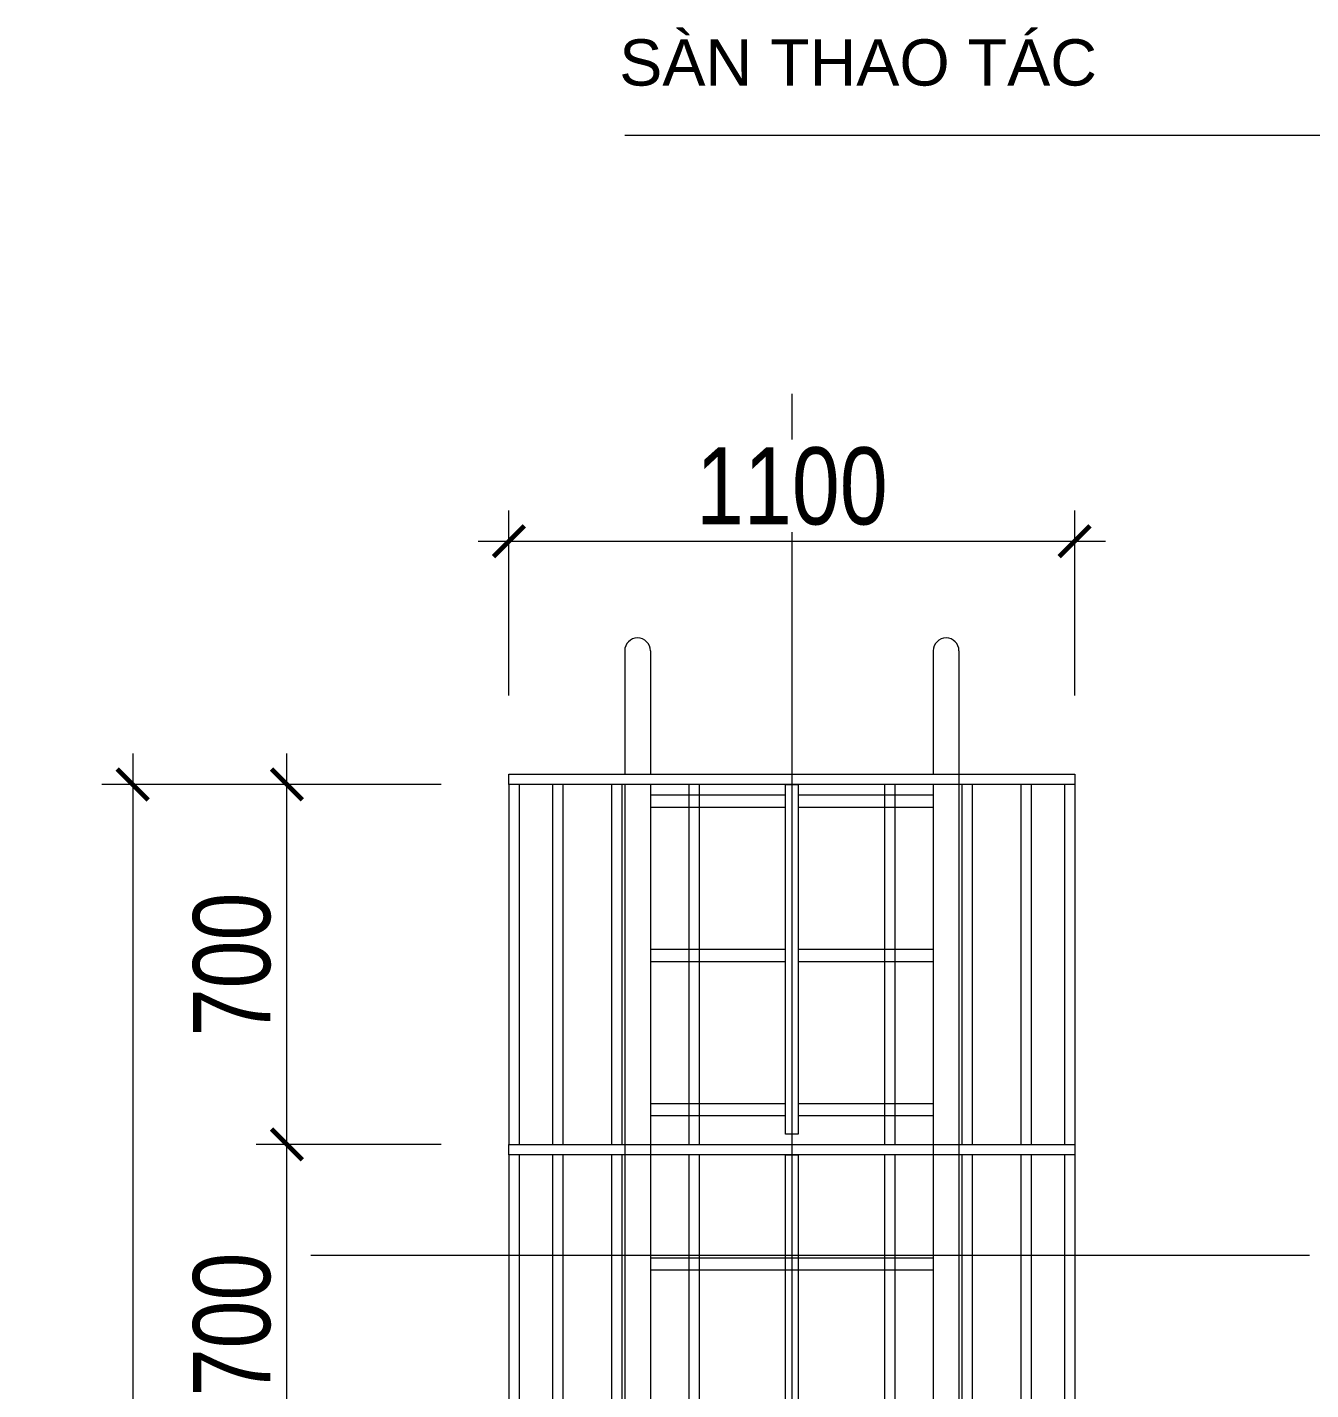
# Model space of a CAD drawing. Header units: millimetres. Extents: x -547695 to 905972, y -1055718 to 167349.
# Drawn here: x -493463 to -488472, y -968577 to -963279 of the extents above; entities that cross this region are included whole.
import ezdxf

# ---------------------------------------------------------------- set-up
doc = ezdxf.new("R2010")
doc.units = ezdxf.units.MM
doc.linetypes.add('HIDDEN', pattern=[9.524999999999999, 6.35, -3.175])
doc.layers.get('DEFPOINTS').update_dxf_attribs({"color": 1, "lineweight": 25})
for name, color, linetype, lineweight in [('A-DIMS', 8, 'Continuous', 9), ('A-EQPM', 127, 'Continuous', 9), ('A-TEXT', 255, 'Continuous', 25), ('CellPin- Chi Thang sat len mai$0$CellPin- Chi Thang sat len mai$0$ELE-7', 7, 'Continuous', 9)]:
    doc.layers.add(name, color=color, linetype=linetype, lineweight=lineweight)
doc.styles.add('CellPin- Chi Thang sat len mai$0$CellPin- Chi Thang sat len mai$0$ARIAL', font='arial.ttf')
doc.styles.add('VTK_Arial', font='arial.ttf', dxfattribs={"width": 0.8})
doc.dimstyles.new('A-2.5-DIM120 x 2', dxfattribs={"dimscale": 120, "dimtxt": 2.5, "dimasz": 1, "dimexe": 1, "dimexo": 0, "dimgap": 0.5, "dimtad": 1, "dimdec": 0, "dimlfac": 0.5, "dimzin": 12, "dimdsep": 46, "dimtxsty": 'VTK_Arial', "dimblk": 'ARCHTICK', "dimcen": 0, "dimdle": 1, "dimclrd": 256, "dimclre": 256, "dimclrt": 7, "dimadec": 1, "dimazin": 3, "dimtfac": 1, "dimtdec": 0, "dimtmove": 0, "dimatfit": 2, "dimfxl": 5, "dimfxlon": 1, "dimtfill": 1, "dimtolj": 1, "dimtzin": 0, "dimlwd": -1, "dimlwe": -1, "dimarcsym": 0})

# ---------------------------------------------------------------- blocks, each defined once
blk = doc.blocks.new('CellPin- Chi Thang sat len mai$0$CellPin- Chi Thang sat len mai$0$ádasdasvcvbb')
for points in [[(-660.6904195211827, 19.999999999999773), (439.30958047882854, 19.999999999973852), (439.30958047882854, 2.2737367544323206e-13), (-660.6904195211827, 2.6147972675971687e-11)], [(-660.690419521185, -679.9999999964994), (439.3095804788295, -679.9999999965262), (439.3095804788295, -699.9999999964989), (-660.690419521185, -699.9999999964721)]]:
    blk.add_wipeout(points).dxf.layer = 'A-EQPM'
at = {"layer": 'A-EQPM'}
for p, q in [((-660.6904195211846, 2.637534635141492e-11, 0.0001570158379706754), (-660.6904195211846, -679.9999999964812, 0.0001570158379706754)), ((-640.6904195211846, 2.637534635141492e-11, 0.0001570158379706754), (-640.6904195211846, -679.9999999964812, 0.0001570158379706754)), ((-576.1234782595902, 0), (-576.1234782595902, -679.9999999965075)), ((-556.1234782595902, 0), (-556.1234782595902, -679.9999999965075)), ((-461.26481231667, 0), (-461.26481231667, -679.9999999965075)), ((-441.26481231667, 0), (-441.26481231667, -679.9999999965075)), ((-310.9300088258233, 0), (-310.9300088258233, -679.9999999965075)), ((-290.9300088258233, 0), (-290.9300088258233, -679.9999999965075)), ((69.54916978345773, 0), (69.54916978345773, -679.9999999965075)), ((89.54916978345773, 0), (89.54916978345773, -679.9999999965075)), ((219.8839732743045, 0), (219.8839732743045, -679.9999999965075)), ((239.8839732743045, 0), (239.8839732743045, -679.9999999965075)), ((334.7426392172247, 0), (334.7426392172247, -679.9999999965075)), ((354.7426392172247, 0), (354.7426392172247, -679.9999999965075)), ((419.3095804788172, 0, 0.0001570158379706754), (419.3095804788172, -679.9999999965075, 0.0001570158379706754)), ((439.3095804788172, 0, 0.0001570158379706754), (439.3095804788172, -679.9999999965075, 0.0001570158379706754))]:
    blk.add_line(p, q, dxfattribs=at)
for points in [[(-660.6904195211846, 20.00000000002638), (439.3095804788172, 20), (439.3095804788172, 0), (-660.6904195211846, 2.637534635141492e-11)], [(-660.6904195211846, -679.9999999964812), (439.3095804788172, -679.9999999965075), (439.3095804788172, -699.9999999965075), (-660.6904195211846, -699.9999999964812)]]:
    blk.add_lwpolyline(points, close=True, dxfattribs=at)
blk.add_wipeout([(-123.19041952118278, -5.820766091346741e-11), (-98.19041952118278, -5.820766091346741e-11), (-98.19041952118278, -679.9999999965075), (-123.19041952118278, -679.9999999965075)]).dxf.layer = 'A-EQPM'
blk.add_lwpolyline([(-123.1904195211828, -1.164153218269348e-10), (-98.19041952118278, -1.164153218269348e-10), (-98.19041952118278, -679.9999999965075), (-123.1904195211828, -679.9999999965075)], close=True, dxfattribs=at)
blk = doc.blocks.new('T111')
at = {"layer": 'A-EQPM'}
for p, q in [((-275.0000000259024, -5329.922789347824, -0.0002263605219943177), (274.9999999740976, -5329.922789347824, -0.0002263605219943177)), ((-275.0000000259024, -5353.672789347824, -0.0002263605219943177), (274.9999999740976, -5353.672789347824, -0.0002263605219943177)), ((-275.0000000259024, -5629.922789347824, -0.0002263605219943177), (274.9999999740976, -5629.922789347824, -0.0002263605219943177)), ((-275.0000000259024, -5653.672789347824, -0.0002263605219943177), (274.9999999740976, -5653.672789347824, -0.0002263605219943177)), ((-275.0000000259024, -5929.922789347824, -0.0002263605219943177), (274.9999999740976, -5929.922789347824, -0.0002263605219943177)), ((-275.0000000259024, -5953.672789347824, -0.0002263605219943177), (274.9999999740976, -5953.672789347824, -0.0002263605219943177))]:
    blk.add_line(p, q, dxfattribs=at)
for centre in [(-300.0000121994526, -5049.889477643068, -0.0002263605219943177), (299.9999878005474, -5049.889477643068, -0.0002263605219943177)]:
    blk.add_arc(centre, 25, 0, 180, dxfattribs=at)
at = {"layer": 'CellPin- Chi Thang sat len mai$0$CellPin- Chi Thang sat len mai$0$ELE-7'}
blk.add_blockref('CellPin- Chi Thang sat len mai$0$CellPin- Chi Thang sat len mai$0$ádasdasvcvbb', (110.6904195211246, -6029.797789367381, -0.0004298289433095626), dxfattribs=at)
at = {"layer": 'A-EQPM'}
for p, q in [((-325.0000013113604, -5049.866145155276, -0.0002263605219943177), (-324.9999998593703, -13029.79783451837, -0.0002263605219943177)), ((-275.0000121994526, -5049.889477643068, -0.0002263605219943177), (-274.9999998593703, -13029.79783428181, -0.0002263605219943177)), ((274.9999981847941, -5049.866691488656, -0.0002263605219943177), (275.0000001220033, -13029.79783167131, -0.0002263605219943177)), ((-275.0000000259024, -6229.922789347824, -0.0002263605219943177), (274.9999999740976, -6229.922789347824, -0.0002263605219943177)), ((-275.0000000259024, -6253.672789347824, -0.0002263605219943177), (274.9999999740976, -6253.672789347824, -0.0002263605219943177))]:
    blk.add_line(p, q, dxfattribs=at)
at = {"layer": 'A-EQPM', "linetype": 'HIDDEN', "ltscale": 0.2, "elevation": -0.0002263605219943177}
blk.add_lwpolyline([(-935.3576162248501, -6224.889477643068), (1006.730120970344, -6224.889477643068)], dxfattribs=at)
blk.add_wipeout([(-549.9999999998254, -5289.889477014344), (550.0000000001746, -5289.889477014344), (550.0000000001746, -5309.8894770142015), (-549.9999999998254, -5309.8894770142015)]).translate(0, 0, -2.80380625486028).dxf.layer = 'A-EQPM'
at = {"layer": 'A-EQPM'}
for p, q in [((325.0000115986913, -5049.866691488656, -0.0002263605219943177), (325.0000135359005, -13029.79783167131, -0.0002263605219943177)), ((-550.0000000000582, -5309.889477014425, -0.0002263605219943177), (-550.0000000000582, -6009.797789367381, -0.0002263605219943177)), ((-530.0000000000582, -5309.889477014425, -0.0002263605219943177), (-530.0000000000582, -6009.797789367381, -0.0002263605219943177)), ((-465.4330587385339, -5309.889477014425, -0.0002263605219943177), (-465.4330587385339, -6009.797789367381, -0.0002263605219943177)), ((-445.4330587385339, -5309.889477014425, -0.0002263605219943177), (-445.4330587385339, -6009.797789367381, -0.0002263605219943177)), ((-350.574392795621, -5309.889477014425, -0.0002263605219943177), (-350.574392795621, -6009.797789367381, -0.0002263605219943177)), ((-330.574392795621, -5309.889477014425, -0.0002263605219943177), (-330.574392795621, -6009.797789367381, -0.0002263605219943177)), ((-200.2395893047214, -5309.889477014425, -0.0002263605219943177), (-200.2395893047214, -6009.797789367381, -0.0002263605219943177)), ((-180.2395893047214, -5309.889477014425, -0.0002263605219943177), (-180.2395893047214, -6009.797789367381, -0.0002263605219943177)), ((180.239589304605, -5309.889477014425, -0.0002263605219943177), (180.239589304605, -6009.797789367381, -0.0002263605219943177)), ((200.239589304605, -5309.889477014425, -0.0002263605219943177), (200.239589304605, -6009.797789367381, -0.0002263605219943177)), ((330.5743927955045, -5309.889477014425, -0.0002263605219943177), (330.5743927955045, -6009.797789367381, -0.0002263605219943177)), ((350.5743927955045, -5309.889477014425, -0.0002263605219943177), (350.5743927955045, -6009.797789367381, -0.0002263605219943177)), ((445.4330587384175, -5309.889477014425, -0.0002263605219943177), (445.4330587384175, -6009.797789367381, -0.0002263605219943177)), ((465.4330587384175, -5309.889477014425, -0.0002263605219943177), (465.4330587384175, -6009.797789367381, -0.0002263605219943177)), ((529.9999999999418, -5309.889477014425, -0.0002263605219943177), (529.9999999999418, -6009.797789367381, -0.0002263605219943177)), ((549.9999999999418, -5309.889477014425, -0.0002263605219943177), (549.9999999999418, -6009.797789367381, -0.0002263605219943177))]:
    blk.add_line(p, q, dxfattribs=at)
at = {"layer": 'A-EQPM', "elevation": -0.0002263605219943177}
blk.add_lwpolyline([(-550.0000000000582, -5289.889477014425), (549.9999999999418, -5289.889477014425), (549.9999999999418, -5309.889477014425), (-550.0000000000582, -5309.889477014425)], close=True, dxfattribs=at)
blk.add_wipeout([(-12.500000000058208, -5309.88947701431), (12.50000000001404, -5309.88947701431), (12.50000000001404, -5989.889477010584), (-12.500000000058208, -5989.889477010584)]).translate(0, 0, -2.80380625486028).dxf.layer = 'A-EQPM'
at = {"layer": 'A-EQPM', "linetype": 'HIDDEN', "ltscale": 0.2, "elevation": -0.0002263605219943177}
blk.add_lwpolyline([(1.746229827404022e-10, -4550.08166530903), (2.328306436538696e-10, -13179.7946725135)], dxfattribs=at)
at = {"layer": 'A-EQPM', "elevation": -0.0002263605219943177}
blk.add_lwpolyline([(-12.50000000005821, -5309.889477014425), (12.49999999994179, -5309.889477014425), (12.49999999994179, -5989.8894770107), (-12.50000000005821, -5989.8894770107)], close=True, dxfattribs=at)
blk = doc.blocks.new('_ARCHTICK')
at = {"color": 0, "linetype": 'ByBlock', "const_width": 0.15}
blk.add_lwpolyline([(-0.5, -0.5), (0.5, 0.5)], dxfattribs=at)
blk = doc.blocks.new('*D1131')
at = {"layer": 'A-DIMS', "transparency": 16777216}
for p, q in [((-492453.2284063587, -969143.7883613249), (-492453.2284063587, -967503.7883613305)), ((-491853.2284063587, -967623.7883613305), (-492573.2284063587, -967623.7883613305)), ((-491853.2284063587, -969023.7883613249), (-492573.2284063587, -969023.7883613249))]:
    blk.add_line(p, q, dxfattribs=at)
at = {"layer": 'DEFPOINTS', "color": 0, "transparency": 16777216}
for p in [(-492453.2284063587, -967623.7883613305), (-491589.7588985501, -967623.7883613305), (-491589.7588985498, -969023.7883613249)]:
    blk.add_point(p, dxfattribs=at)
at = {"layer": 'A-DIMS', "transparency": 16777216, "xscale": 120, "yscale": 120, "zscale": 120}
for p, rotation in [((-492453.2284063587, -967623.7883613305), 90), ((-492453.2284063587, -969023.7883613249), 270)]:
    blk.add_blockref('_ARCHTICK', p, dxfattribs=dict(at, rotation=rotation))
at = {"layer": 'A-DIMS', "color": 7, "transparency": 16777216, "insert": (-492666.4003026752, -968323.7883613277), "char_height": 300, "attachment_point": 5, "rotation": 90, "style": 'VTK_Arial', "bg_fill": 3, "box_fill_scale": 1.1, "bg_fill_color": 257, "bg_fill_transparency": 0}
blk.add_mtext('\\A1;700', dxfattribs=at)
blk = doc.blocks.new('*D1132')
at = {"layer": 'A-DIMS', "transparency": 16777216}
for p, q in [((-492453.2284063587, -967743.7883613305), (-492453.2284063587, -966103.7883613361)), ((-491853.2284063587, -966223.7883613361), (-492573.2284063587, -966223.7883613361)), ((-491853.2284063587, -967623.7883613305), (-492573.2284063587, -967623.7883613305))]:
    blk.add_line(p, q, dxfattribs=at)
at = {"layer": 'DEFPOINTS', "color": 0, "transparency": 16777216}
for p in [(-492453.2284063587, -966223.7883613361), (-491589.7588985501, -966223.7883613361), (-491589.7588985498, -967623.7883613305)]:
    blk.add_point(p, dxfattribs=at)
at = {"layer": 'A-DIMS', "transparency": 16777216, "xscale": 120, "yscale": 120, "zscale": 120}
for p, rotation in [((-492453.2284063587, -966223.7883613361), 90), ((-492453.2284063587, -967623.7883613305), 270)]:
    blk.add_blockref('_ARCHTICK', p, dxfattribs=dict(at, rotation=rotation))
at = {"layer": 'A-DIMS', "color": 7, "transparency": 16777216, "insert": (-492666.4003026752, -966923.7883613333), "char_height": 300, "attachment_point": 5, "rotation": 90, "style": 'VTK_Arial', "bg_fill": 3, "box_fill_scale": 1.1, "bg_fill_color": 257, "bg_fill_transparency": 0}
blk.add_mtext('\\A1;700', dxfattribs=at)
blk = doc.blocks.new('*D1133')
at = {"layer": 'A-DIMS', "transparency": 16777216}
for p, q in [((-493053.2284063587, -966103.7883613361), (-493053.2284063587, -977543.7883612914)), ((-492453.2284063587, -966223.7883613361), (-493173.2284063587, -966223.7883613361)), ((-492453.2284063587, -977423.7883612914), (-493173.2284063587, -977423.7883612914))]:
    blk.add_line(p, q, dxfattribs=at)
at = {"layer": 'DEFPOINTS', "color": 0, "transparency": 16777216}
for p in [(-491589.7588985501, -966223.7883613361), (-493053.2284063587, -977423.7883612914), (-491589.7588985498, -977423.7883612914)]:
    blk.add_point(p, dxfattribs=at)
at = {"layer": 'A-DIMS', "transparency": 16777216, "xscale": 120, "yscale": 120, "zscale": 120}
for p, rotation in [((-493053.2284063587, -966223.7883613361), 90), ((-493053.2284063587, -977423.7883612914), 270)]:
    blk.add_blockref('_ARCHTICK', p, dxfattribs=dict(at, rotation=rotation))
at = {"layer": 'A-DIMS', "color": 7, "transparency": 16777216, "insert": (-493266.4003026752, -971823.7883613138), "char_height": 300, "attachment_point": 5, "rotation": 90, "style": 'VTK_Arial', "bg_fill": 3, "box_fill_scale": 1.1, "bg_fill_color": 257, "bg_fill_transparency": 0}
blk.add_mtext('\\A1;5600', dxfattribs=at)
blk = doc.blocks.new('*D1134')
at = {"layer": 'A-DIMS', "transparency": 16777216}
for p, q in [((-491589.7588985499, -965877.9235864067), (-491589.7588985499, -965157.9235864067)), ((-489389.7588985494, -965877.9235864067), (-489389.7588985494, -965157.9235864067)), ((-491709.7588985499, -965277.9235864067), (-489269.7588985494, -965277.9235864067))]:
    blk.add_line(p, q, dxfattribs=at)
at = {"layer": 'DEFPOINTS', "color": 0, "transparency": 16777216}
for p in [(-489389.7588985494, -965277.9235864067), (-491589.7588985499, -966183.9717366344), (-489389.7588985494, -966183.9717366344)]:
    blk.add_point(p, dxfattribs=at)
at = {"layer": 'A-DIMS', "transparency": 16777216, "xscale": 120, "yscale": 120, "zscale": 120, "rotation": 180}
blk.add_blockref('_ARCHTICK', (-491589.7588985499, -965277.9235864067), dxfattribs=at)
at = {"layer": 'A-DIMS', "transparency": 16777216, "xscale": 120, "yscale": 120, "zscale": 120}
blk.add_blockref('_ARCHTICK', (-489389.7588985494, -965277.9235864067), dxfattribs=at)
at = {"layer": 'A-DIMS', "color": 7, "transparency": 16777216, "insert": (-490489.7588985497, -965064.7516900903), "char_height": 300, "attachment_point": 5, "style": 'VTK_Arial', "bg_fill": 3, "box_fill_scale": 1.1, "bg_fill_color": 257, "bg_fill_transparency": 0}
blk.add_mtext('\\A1;1100', dxfattribs=at)

msp = doc.modelspace()

# ---------------------------------------------------------------- block references
at = {"layer": 'A-EQPM', "xscale": 2, "yscale": 2, "zscale": 2}
msp.add_blockref('T111', (-490489.7588985498, -955604.1927826055, 0.0004527210439886353), dxfattribs=at)

# ---------------------------------------------------------------- texts
at = {"layer": 'A-TEXT', "insert": (-491161.0654850217, -963326.0839017738), "char_height": 180, "width": 2915.797055747709, "attachment_point": 1, "style": 'CellPin- Chi Thang sat len mai$0$CellPin- Chi Thang sat len mai$0$ARIAL'}
msp.add_mtext('SÀN THAO TÁC', dxfattribs=at)

# ---------------------------------------------------------------- next in the draw order: dimensions: what is measured, and where the dimension line sits
at = {"layer": 'A-DIMS'}
dim = msp.add_linear_dim(base=(-492453.2284063587, -967623.7883613305), p1=(-491589.7588985498, -969023.7883613249, 0.0002211265092522118), p2=(-491589.7588985501, -967623.7883613305, 0.0002211265092517678), angle=90, dimstyle='A-2.5-DIM120 x 2', override={"dimpost": '\\X', "dimtmove": 1}, dxfattribs=at)
dim.commit()
dim.dimension.update_dxf_attribs({"geometry": '*D1131', "text_midpoint": (-492666.4003026752, -968323.7883613277)})

# ---------------------------------------------------------------- next in the draw order: dimensions: what is measured, and where the dimension line sits
dim = msp.add_linear_dim(base=(-492453.2284063587, -966223.7883613361), p1=(-491589.7588985498, -967623.7883613305, 0.0002211265092522118), p2=(-491589.7588985501, -966223.7883613361, 0.0002211265092517678), angle=90, dimstyle='A-2.5-DIM120 x 2', override={"dimpost": '\\X', "dimtmove": 1}, dxfattribs=at)
dim.commit()
dim.dimension.update_dxf_attribs({"geometry": '*D1132', "text_midpoint": (-492666.4003026752, -966923.7883613333)})

# ---------------------------------------------------------------- next in the draw order: dimensions: what is measured, and where the dimension line sits
dim = msp.add_linear_dim(base=(-493053.2284063587, -977423.7883612914), p1=(-491589.7588985501, -966223.7883613361, 0.0002211265092517678), p2=(-491589.7588985498, -977423.7883612914), angle=90, dimstyle='A-2.5-DIM120 x 2', override={"dimpost": '\\X', "dimtmove": 1}, dxfattribs=at)
dim.commit()
dim.dimension.update_dxf_attribs({"geometry": '*D1133', "text_midpoint": (-493266.4003026752, -971823.7883613138)})

# ---------------------------------------------------------------- next in the draw order: dimensions: what is measured, and where the dimension line sits
dim = msp.add_linear_dim(base=(-489389.7588985494, -965277.9235864067), p1=(-491589.7588985499, -966183.9717366344, -5.607159788676572), p2=(-489389.7588985494, -966183.9717366344, -5.607159788676572), dimstyle='A-2.5-DIM120 x 2', override={"dimpost": '\\X', "dimblk": 'ARCHTICK', "dimtmove": 1, "dimtfill": 1, "dimtfillclr": 0}, dxfattribs=at)
dim.commit()
dim.dimension.update_dxf_attribs({"geometry": '*D1134', "text_midpoint": (-490489.7588985497, -965064.7516900903)})

# ---------------------------------------------------------------- next in the draw order: leaders
msp.add_leader([(-486411.7655307663, -968080.2037703897), (-487352.4999999999, -963700.6656521517), (-491139, -963700.6656521517)], dimstyle='A-2.5-DIM120 x 2', override={"dimgap": 0.5, "dimtad": 0}, dxfattribs=at)

doc.saveas('drawing.dxf')
